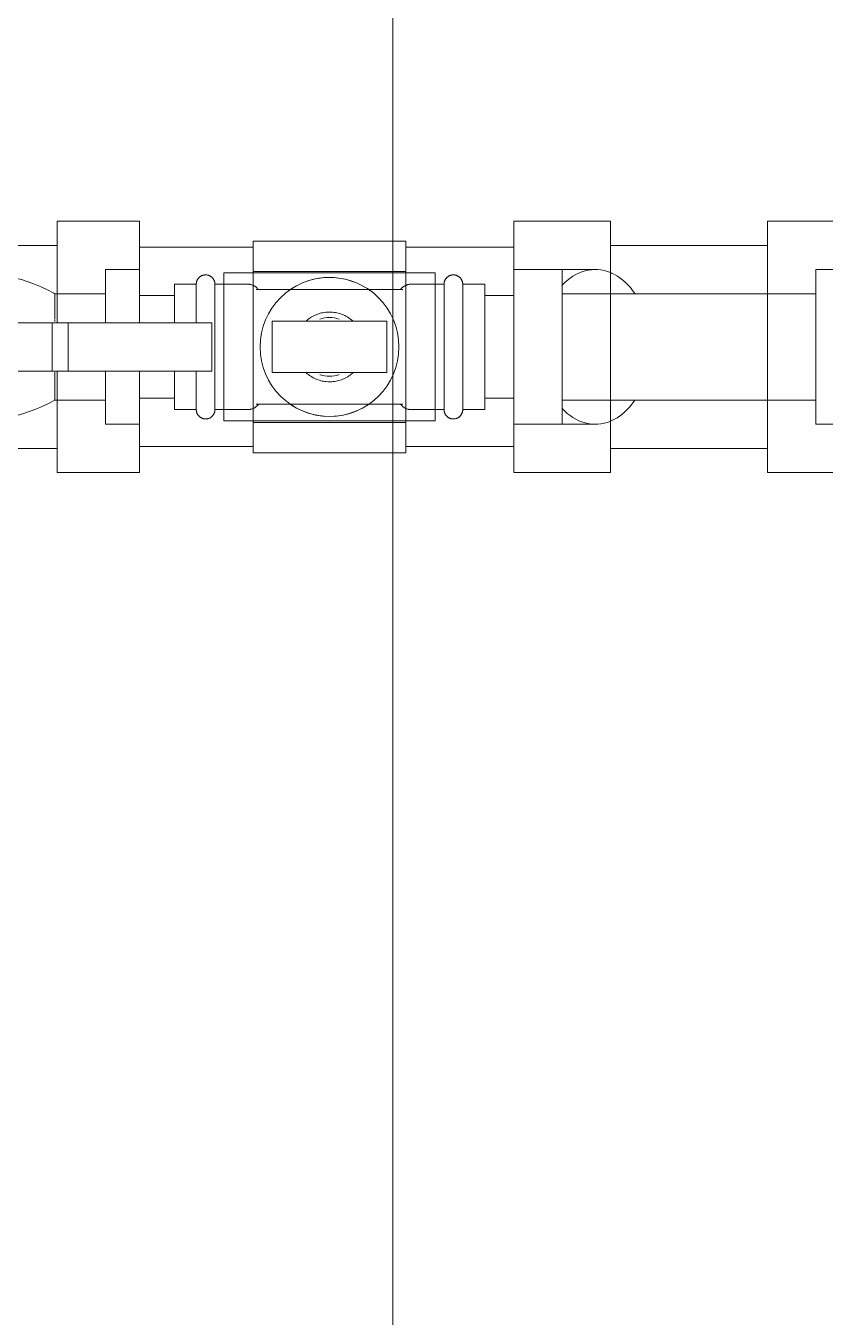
# Model space of a CAD drawing. Header units: inches. Extents: x -3299 to -2250, y -94 to 482.
# Drawn here: x -2448.6 to -2432.06, y 303.28 to 329.98 of the extents above; entities that cross this region are included whole.
import ezdxf

# ---------------------------------------------------------------- set-up
doc = ezdxf.new("R2010")
doc.units = ezdxf.units.IN
doc.header["$MEASUREMENT"] = 0
doc.layers.add('P-PIPE', color=3, linetype='Continuous', lineweight=9)
doc.layers.add('S-GRID', color=1, linetype='Continuous', lineweight=9)

# ---------------------------------------------------------------- blocks, each defined once
blk = doc.blocks.new('Temperature Gauge - 3 1_2_ Stem - 3_4_-1362685-Copy of ROOF LEVEL')
at = {"layer": 'P-PIPE'}
for p, q in [((-2467.187, 253.354), (-2467.187, 254.417)), ((-2464.812, 254.417), (-2467.187, 254.417)), ((-2464.812, 254.417), (-2464.812, 253.354)), ((-2464.812, 253.354), (-2467.187, 253.354))]:
    blk.add_line(p, q, dxfattribs=at)
blk = doc.blocks.new('Ball Valve - 2-6 Inch - 2_-V24-Copy of ROOF LEVEL')
at = {"layer": 'P-PIPE'}
for p, q in [((-2452.546, 324.944), (-2453.246, 324.944)), ((-2446.246, 324.944), (-2446.946, 324.944)), ((-2451.547, 324.444), (-2452.546, 324.444)), ((-2451.496, 324.444), (-2451.547, 324.444)), ((-2447.946, 324.444), (-2447.996, 324.444)), ((-2446.946, 324.444), (-2447.946, 324.444)), ((-2449.746, 323.644), (-2449.746, 323.844)), ((-2449.746, 323.844), (-2448.048, 323.844)), ((-2448.048, 323.844), (-2447.718, 323.844)), ((-2448.048, 322.844), (-2448.048, 323.844)), ((-2447.718, 323.844), (-2444.746, 323.844)), ((-2447.718, 322.844), (-2447.718, 323.844)), ((-2444.746, 323.844), (-2444.746, 322.844)), ((-2449.746, 322.844), (-2449.746, 323.044)), ((-2448.048, 322.844), (-2449.746, 322.844)), ((-2447.718, 322.844), (-2448.048, 322.844)), ((-2444.746, 322.844), (-2447.718, 322.844)), ((-2452.546, 322.244), (-2451.547, 322.244)), ((-2451.547, 322.244), (-2451.496, 322.244)), ((-2447.996, 322.244), (-2447.946, 322.244)), ((-2447.946, 322.244), (-2446.946, 322.244)), ((-2453.246, 321.744), (-2452.546, 321.744)), ((-2446.946, 321.744), (-2446.246, 321.744))]:
    blk.add_line(p, q, dxfattribs=at)
at = {"layer": 'P-PIPE', "flags": 128}
for points in [[(-2451.496, 324.444), (-2451.368, 324.512), (-2451.237, 324.574), (-2451.104, 324.631), (-2450.968, 324.683), (-2450.831, 324.729), (-2450.691, 324.769), (-2450.551, 324.804), (-2450.409, 324.834), (-2450.266, 324.857), (-2450.122, 324.875), (-2449.977, 324.887), (-2449.832, 324.894), (-2449.688, 324.894), (-2449.543, 324.889), (-2449.398, 324.878), (-2449.254, 324.861), (-2449.111, 324.839), (-2448.969, 324.81), (-2448.828, 324.776), (-2448.694, 324.739)], [(-2448.688, 324.737), (-2448.55, 324.692), (-2448.414, 324.641), (-2448.281, 324.585), (-2448.149, 324.524), (-2448.02, 324.458), (-2447.996, 324.444)], [(-2450.804, 321.952), (-2450.942, 321.997), (-2451.078, 322.047), (-2451.212, 322.103), (-2451.343, 322.165), (-2451.472, 322.231), (-2451.496, 322.244)], [(-2447.996, 322.244), (-2448.125, 322.177), (-2448.256, 322.115), (-2448.389, 322.058), (-2448.524, 322.006), (-2448.662, 321.96), (-2448.801, 321.919), (-2448.942, 321.884), (-2449.084, 321.855), (-2449.227, 321.831), (-2449.371, 321.813), (-2449.515, 321.801), (-2449.66, 321.795), (-2449.805, 321.794), (-2449.95, 321.8), (-2450.094, 321.811), (-2450.238, 321.827), (-2450.382, 321.85), (-2450.524, 321.878), (-2450.665, 321.912), (-2450.798, 321.95)]]:
    blk.add_lwpolyline(points, dxfattribs=at)
at = {"layer": 'P-PIPE'}
for radius, start, end in [(0.6, 56.9143, 180), (0.3, 0, 180), (0.2, 0, 180), (0.2, 135, 165), (0.2, 90, 120), (0.2, 15, 75), (0.6, 180, 303.0857), (0.3, 180, 0), (0.2, 180, 0), (0.2, 195, 221.2798), (0.2, 240, 300), (0.2, 318.7202, 345)]:
    blk.add_arc((-2449.746, 323.344), radius, start, end, dxfattribs=at)
for centre, major_axis, start_param, end_param in [((-2453.246, 323.344), (0, 1.6), 0, 3.141593), ((-2453.246, 323.344), (0, 1.6), 5.442981, 6.283185), ((-2452.546, 323.344), (0, 1.6), 0, 3.141593), ((-2446.946, 323.344), (0, 1.6), 0, 1.250727), ((-2446.246, 323.344), (0, 1.6), 5.442981, 6.283185), ((-2446.246, 323.344), (0, 1.6), 0, 1.250727), ((-2451.496, 323.344), (0, 1.1), 0, 0.131935), ((-2451.496, 323.344), (0, 1.1), 0.15014, 1.016064), ((-2447.996, 323.344), (0, 1.1), 0, 0.15014), ((-2447.996, 323.344), (0, 1.1), 0.171337, 1.024162), ((-2451.496, 323.344), (0, 1.1), 1.024162, 1.563766), ((-2447.996, 323.344), (0, 1.1), 1.032851, 1.073761), ((-2451.496, 323.344), (0, 1.1), 1.570796, 2.108741), ((-2451.496, 323.344), (0, 1.1), 2.117431, 2.970253), ((-2447.996, 323.344), (0, 1.1), 2.067832, 2.117431), ((-2447.996, 323.344), (0, 1.1), 2.125528, 2.991453), ((-2446.946, 323.344), (0, 1.6), 1.890866, 3.141593), ((-2446.246, 323.344), (0, 1.6), 1.890866, 3.141593), ((-2453.246, 323.344), (0, 1.6), 3.141593, 3.981797), ((-2451.496, 323.344), (0, 1.1), 2.991453, 3.141593), ((-2447.996, 323.344), (0, 1.1), 3.009655, 3.141593), ((-2446.246, 323.344), (0, 1.6), 3.141593, 3.981797)]:
    blk.add_ellipse(centre, major_axis=major_axis, ratio=0.000002, start_param=start_param, end_param=end_param, dxfattribs=at)
for points, knots in [([(-2449.871, 323.931), (-2449.864, 323.933), (-2449.789, 323.947), (-2449.703, 323.947), (-2449.628, 323.933), (-2449.621, 323.931)], [-0.5667265, -0.5667265, -0.5667265, -0.5667265, -0.5555556, -0.4444444, -0.4332938, -0.4332938, -0.4332938, -0.4332938]), ([(-2450.227, 323.703), (-2450.22, 323.712), (-2450.209, 323.727), (-2450.197, 323.741), (-2450.192, 323.746)], [-0.79646174, -0.79646174, -0.79646174, -0.79646174, -0.77777778, -0.76652508, -0.76652508, -0.76652508, -0.76652508]), ([(-2450.316, 323.531), (-2450.314, 323.537), (-2450.308, 323.555), (-2450.302, 323.572), (-2450.297, 323.583)], [-0.89944063, -0.89944063, -0.89944063, -0.89944063, -0.88888889, -0.87024989, -0.87024989, -0.87024989, -0.87024989]), ([(-2450.29, 323.09), (-2450.293, 323.098), (-2450.3, 323.114), (-2450.307, 323.13), (-2450.31, 323.138)], [-0.13897746, -0.13897746, -0.13897746, -0.13897746, -0.125, -0.11095937, -0.11095937, -0.11095937, -0.11095937]), ([(-2449.951, 322.78), (-2449.959, 322.783), (-2449.974, 322.789), (-2449.988, 322.795), (-2449.994, 322.798)], [-0.38901073, -0.38901073, -0.38901073, -0.38901073, -0.375, -0.36445728, -0.36445728, -0.36445728, -0.36445728]), ([(-2449.498, 322.798), (-2449.504, 322.795), (-2449.518, 322.789), (-2449.532, 322.784), (-2449.54, 322.781)], [-0.63512701, -0.63512701, -0.63512701, -0.63512701, -0.625, -0.61088239, -0.61088239, -0.61088239, -0.61088239])]:
    blk.add_open_spline(points, degree=3, knots=knots, dxfattribs=at)
blk = doc.blocks.new('Y Strainer - 0_25-4 Inch - Threaded - 2_-V28-Copy of ROOF LEVEL')
at = {"layer": 'P-PIPE'}
for p, q in [((-2437.5, 324.944), (-2438.5, 324.944)), ((-2436.816, 324.944), (-2437.5, 324.944)), ((-2431.25, 324.944), (-2432.25, 324.944)), ((-2437.138, 324.444), (-2437.5, 324.444)), ((-2436.5, 324.444), (-2437.134, 324.444)), ((-2433.25, 324.444), (-2436.5, 324.444)), ((-2432.25, 324.444), (-2433.25, 324.444)), ((-2432.75, 324.444), (-2433.173, 324.444)), ((-2437.5, 322.244), (-2437.138, 322.244)), ((-2437.134, 322.244), (-2436.5, 322.244)), ((-2436.5, 322.244), (-2433.25, 322.244)), ((-2433.25, 322.244), (-2432.25, 322.244)), ((-2433.173, 322.244), (-2432.75, 322.244)), ((-2438.5, 321.744), (-2437.5, 321.744)), ((-2437.5, 321.744), (-2436.816, 321.744)), ((-2432.25, 321.744), (-2431.25, 321.744))]:
    blk.add_line(p, q, dxfattribs=at)
for centre, ratio, start_param, end_param in [((-2436.816, 323.344), 0.707108, 5.999672, 6.939138), ((-2438.5, 323.344), 0.000002, 5.442981, 6.283185), ((-2438.5, 323.344), 0.000002, 0, 1.570796), ((-2437.5, 323.344), 0.000002, 0, 1.570796), ((-2436.816, 323.344), 0.707108, 5.933357, 5.999671), ((-2436.816, 323.344), 0.707108, 5.473003, 5.921738), ((-2432.25, 323.344), 0.000002, 0, 1.570796), ((-2431.25, 323.344), 0.000002, 5.442981, 6.283185), ((-2431.25, 323.344), 0.000002, 0, 1.570796), ((-2438.5, 323.344), 0.000002, 1.570796, 3.141593), ((-2437.5, 323.344), 0.000002, 1.570796, 3.141593), ((-2432.25, 323.344), 0.000002, 1.570796, 3.141593), ((-2431.25, 323.344), 0.000002, 1.570796, 3.141593), ((-2438.5, 323.344), 0.000002, 3.141593, 3.981797), ((-2436.816, 323.344), 0.707108, 2.48564, 3.425106), ((-2436.816, 323.344), 0.707108, 3.425107, 3.951775), ((-2431.25, 323.344), 0.000002, 3.926991, 3.981797), ((-2431.25, 323.344), 0.000002, 3.141593, 3.926991)]:
    blk.add_ellipse(centre, major_axis=(0, 1.6), ratio=ratio, start_param=start_param, end_param=end_param, dxfattribs=at)

msp = doc.modelspace()

# ---------------------------------------------------------------- linework, layer by layer
at = {"layer": 'P-PIPE'}
for p, q in [((-2446.246, 325.944), (-2447.946, 325.944)), ((-2436.5, 325.944), (-2438.5, 325.944)), ((-2431.25, 325.944), (-2433.25, 325.944)), ((-2447.946, 325.444), (-2451.547, 325.444)), ((-2443.893, 325.406), (-2446.246, 325.406)), ((-2440.733, 325.531), (-2443.893, 325.531)), ((-2443.893, 325.531), (-2443.893, 321.157)), ((-2440.733, 325.531), (-2440.733, 321.157)), ((-2438.5, 325.406), (-2440.733, 325.406)), ((-2433.25, 325.444), (-2436.5, 325.444)), ((-2440.126, 324.875), (-2444.501, 324.875)), ((-2444.501, 324.875), (-2444.501, 321.813)), ((-2440.733, 324.907), (-2443.893, 324.907)), ((-2440.126, 321.813), (-2440.126, 324.875)), ((-2445.069, 324.641), (-2445.523, 324.641)), ((-2445.523, 324.641), (-2445.523, 323.854)), ((-2445.069, 323.854), (-2445.069, 324.641)), ((-2444.684, 324.653), (-2444.683, 324.645)), ((-2444.683, 324.645), (-2444.683, 324.641)), ((-2444.683, 324.641), (-2444.683, 324.64)), ((-2444.501, 324.641), (-2444.683, 324.641)), ((-2444.683, 323.344), (-2444.683, 324.641)), ((-2444.683, 324.64), (-2444.683, 324.637)), ((-2444.002, 324.641), (-2444.501, 324.641)), ((-2443.106, 324.532), (-2443.829, 324.532)), ((-2441.52, 324.532), (-2443.106, 324.532)), ((-2440.797, 324.532), (-2441.52, 324.532)), ((-2440.126, 324.641), (-2440.624, 324.641)), ((-2439.943, 324.641), (-2440.126, 324.641)), ((-2439.943, 324.641), (-2439.943, 323.344)), ((-2439.558, 324.653), (-2439.557, 324.645)), ((-2439.557, 324.645), (-2439.557, 324.641)), ((-2439.103, 324.641), (-2439.557, 324.641)), ((-2439.557, 324.641), (-2439.557, 324.64)), ((-2439.557, 324.641), (-2439.557, 323.344)), ((-2439.557, 324.64), (-2439.557, 324.637)), ((-2439.103, 323.344), (-2439.103, 324.641)), ((-2445.523, 324.406), (-2446.246, 324.406)), ((-2446.246, 324.379), (-2446.246, 324.406)), ((-2438.5, 324.406), (-2439.103, 324.406)), ((-2438.5, 324.406), (-2438.5, 324.379)), ((-2446.246, 323.878), (-2446.246, 324.022)), ((-2438.5, 324.095), (-2438.5, 323.878)), ((-2444.683, 322.048), (-2444.683, 323.344)), ((-2439.943, 323.344), (-2439.943, 322.048)), ((-2439.557, 323.344), (-2439.557, 322.048)), ((-2439.103, 322.048), (-2439.103, 323.344)), ((-2446.246, 322.666), (-2446.246, 322.81)), ((-2445.523, 322.835), (-2445.523, 322.048)), ((-2445.069, 322.048), (-2445.069, 322.835)), ((-2438.5, 322.81), (-2438.5, 322.593)), ((-2446.246, 322.282), (-2446.246, 322.309)), ((-2446.246, 322.282), (-2445.523, 322.282)), ((-2443.83, 322.157), (-2443.106, 322.157)), ((-2443.106, 322.157), (-2441.521, 322.157)), ((-2441.521, 322.157), (-2440.798, 322.157)), ((-2439.103, 322.282), (-2438.5, 322.282)), ((-2438.5, 322.309), (-2438.5, 322.282)), ((-2445.523, 322.048), (-2445.069, 322.048)), ((-2445.069, 322.049), (-2445.069, 322.052)), ((-2445.069, 322.048), (-2445.069, 322.049)), ((-2445.069, 322.044), (-2445.069, 322.048)), ((-2445.069, 322.036), (-2445.069, 322.044)), ((-2444.683, 322.048), (-2444.501, 322.048)), ((-2444.501, 322.048), (-2444.002, 322.048)), ((-2444.501, 321.813), (-2440.126, 321.813)), ((-2440.624, 322.048), (-2440.126, 322.048)), ((-2440.126, 322.048), (-2439.943, 322.048)), ((-2439.943, 322.049), (-2439.943, 322.052)), ((-2439.943, 322.048), (-2439.943, 322.049)), ((-2439.943, 322.044), (-2439.943, 322.048)), ((-2439.943, 322.036), (-2439.943, 322.044)), ((-2439.557, 322.048), (-2439.103, 322.048)), ((-2443.893, 321.781), (-2440.733, 321.781)), ((-2446.246, 321.283), (-2443.893, 321.283)), ((-2440.733, 321.283), (-2438.5, 321.283)), ((-2451.547, 321.245), (-2447.946, 321.245)), ((-2443.893, 321.157), (-2440.733, 321.157)), ((-2436.5, 321.245), (-2433.25, 321.245)), ((-2447.946, 320.745), (-2446.246, 320.745)), ((-2438.5, 320.745), (-2436.5, 320.745)), ((-2433.25, 320.745), (-2431.25, 320.745))]:
    msp.add_line(p, q, dxfattribs=at)
at = {"layer": 'P-PIPE', "flags": 128}
for points in [[(-2445.069, 324.641), (-2445.069, 324.649), (-2445.069, 324.656), (-2445.068, 324.664), (-2445.067, 324.672), (-2445.066, 324.679), (-2445.064, 324.687), (-2445.062, 324.694), (-2445.06, 324.702), (-2445.057, 324.709), (-2445.054, 324.716), (-2445.051, 324.723), (-2445.048, 324.73), (-2445.044, 324.737), (-2445.04, 324.743), (-2445.036, 324.75), (-2445.031, 324.756), (-2445.026, 324.762), (-2445.022, 324.768), (-2445.016, 324.774), (-2445.011, 324.779), (-2445.005, 324.785), (-2444.999, 324.79), (-2444.993, 324.794), (-2444.987, 324.799), (-2444.981, 324.803), (-2444.974, 324.807), (-2444.967, 324.811), (-2444.96, 324.815), (-2444.953, 324.818), (-2444.946, 324.821), (-2444.939, 324.823), (-2444.932, 324.826), (-2444.924, 324.828), (-2444.917, 324.83), (-2444.909, 324.831), (-2444.902, 324.832), (-2444.894, 324.833), (-2444.886, 324.834), (-2444.878, 324.834), (-2444.871, 324.834), (-2444.863, 324.833), (-2444.855, 324.833), (-2444.848, 324.832), (-2444.84, 324.83), (-2444.833, 324.829), (-2444.825, 324.827), (-2444.818, 324.825), (-2444.81, 324.822), (-2444.803, 324.819), (-2444.796, 324.816), (-2444.789, 324.813), (-2444.782, 324.809), (-2444.776, 324.805), (-2444.769, 324.801), (-2444.763, 324.797), (-2444.757, 324.792), (-2444.751, 324.787), (-2444.745, 324.782), (-2444.739, 324.777), (-2444.734, 324.771), (-2444.729, 324.765), (-2444.724, 324.759), (-2444.72, 324.753), (-2444.715, 324.747), (-2444.711, 324.74), (-2444.707, 324.734), (-2444.704, 324.727), (-2444.7, 324.72), (-2444.697, 324.713), (-2444.695, 324.705), (-2444.692, 324.698), (-2444.69, 324.691), (-2444.688, 324.683), (-2444.687, 324.676), (-2444.685, 324.668), (-2444.684, 324.66), (-2444.684, 324.653)], [(-2439.943, 324.641), (-2439.943, 324.649), (-2439.943, 324.656), (-2439.942, 324.664), (-2439.941, 324.672), (-2439.94, 324.679), (-2439.938, 324.687), (-2439.936, 324.694), (-2439.934, 324.702), (-2439.931, 324.709), (-2439.928, 324.716), (-2439.925, 324.723), (-2439.922, 324.73), (-2439.918, 324.737), (-2439.914, 324.743), (-2439.91, 324.75), (-2439.905, 324.756), (-2439.9, 324.762), (-2439.896, 324.768), (-2439.89, 324.774), (-2439.885, 324.779), (-2439.879, 324.785), (-2439.873, 324.79), (-2439.867, 324.794), (-2439.861, 324.799), (-2439.855, 324.803), (-2439.848, 324.807), (-2439.841, 324.811), (-2439.834, 324.815), (-2439.827, 324.818), (-2439.82, 324.821), (-2439.813, 324.823), (-2439.806, 324.826), (-2439.798, 324.828), (-2439.791, 324.83), (-2439.783, 324.831), (-2439.776, 324.832), (-2439.768, 324.833), (-2439.76, 324.834), (-2439.752, 324.834), (-2439.745, 324.834), (-2439.737, 324.833), (-2439.729, 324.833), (-2439.722, 324.832), (-2439.714, 324.83), (-2439.707, 324.829), (-2439.699, 324.827), (-2439.692, 324.825), (-2439.684, 324.822), (-2439.677, 324.819), (-2439.67, 324.816), (-2439.663, 324.813), (-2439.656, 324.809), (-2439.65, 324.805), (-2439.643, 324.801), (-2439.637, 324.797), (-2439.631, 324.792), (-2439.625, 324.787), (-2439.619, 324.782), (-2439.613, 324.777), (-2439.608, 324.771), (-2439.603, 324.765), (-2439.598, 324.759), (-2439.594, 324.753), (-2439.589, 324.747), (-2439.585, 324.74), (-2439.581, 324.734), (-2439.578, 324.727), (-2439.574, 324.72), (-2439.571, 324.713), (-2439.569, 324.705), (-2439.566, 324.698), (-2439.564, 324.691), (-2439.562, 324.683), (-2439.561, 324.676), (-2439.559, 324.668), (-2439.558, 324.66), (-2439.558, 324.653)], [(-2445.069, 324.635), (-2445.069, 324.639), (-2445.069, 324.641), (-2445.069, 324.641)], [(-2445.069, 324.641), (-2445.069, 324.64), (-2445.069, 324.637)], [(-2445.069, 324.637), (-2445.069, 324.631), (-2445.069, 324.624), (-2445.069, 324.615), (-2445.069, 324.604), (-2445.069, 324.59)], [(-2445.069, 324.6), (-2445.069, 324.612), (-2445.069, 324.622), (-2445.069, 324.63), (-2445.069, 324.635)], [(-2445.069, 324.575), (-2445.069, 324.558), (-2445.069, 324.538), (-2445.069, 324.517), (-2445.069, 324.494), (-2445.069, 324.469), (-2445.069, 324.443), (-2445.069, 324.414), (-2445.069, 324.384)], [(-2444.683, 324.635), (-2444.683, 324.639), (-2444.683, 324.641), (-2444.683, 324.641)], [(-2444.683, 324.637), (-2444.683, 324.631), (-2444.683, 324.624), (-2444.683, 324.615), (-2444.683, 324.604)], [(-2444.683, 324.533), (-2444.683, 324.553), (-2444.683, 324.571), (-2444.683, 324.586), (-2444.683, 324.6), (-2444.683, 324.612), (-2444.683, 324.622), (-2444.683, 324.63), (-2444.683, 324.635)], [(-2444.683, 324.376), (-2444.683, 324.406), (-2444.683, 324.435), (-2444.683, 324.462), (-2444.683, 324.488), (-2444.683, 324.511)], [(-2444.002, 324.641), (-2443.992, 324.641), (-2443.981, 324.64), (-2443.97, 324.639), (-2443.959, 324.637), (-2443.948, 324.635), (-2443.938, 324.633), (-2443.927, 324.63), (-2443.917, 324.627), (-2443.906, 324.623), (-2443.896, 324.619), (-2443.886, 324.615), (-2443.877, 324.61), (-2443.867, 324.605), (-2443.858, 324.599), (-2443.849, 324.593), (-2443.84, 324.587), (-2443.831, 324.58), (-2443.823, 324.573), (-2443.815, 324.566), (-2443.807, 324.558), (-2443.799, 324.55), (-2443.792, 324.542), (-2443.786, 324.533), (-2443.784, 324.532)], [(-2440.842, 324.532), (-2440.836, 324.54), (-2440.829, 324.549), (-2440.821, 324.557), (-2440.814, 324.564), (-2440.806, 324.572), (-2440.797, 324.579), (-2440.789, 324.586), (-2440.78, 324.592), (-2440.771, 324.598), (-2440.762, 324.604), (-2440.752, 324.609), (-2440.742, 324.614), (-2440.732, 324.619), (-2440.722, 324.623), (-2440.712, 324.626), (-2440.702, 324.63), (-2440.691, 324.633), (-2440.68, 324.635), (-2440.67, 324.637), (-2440.659, 324.639), (-2440.648, 324.64), (-2440.637, 324.64), (-2440.626, 324.641), (-2440.624, 324.641)], [(-2439.943, 324.635), (-2439.943, 324.639), (-2439.943, 324.641), (-2439.943, 324.641)], [(-2439.943, 324.641), (-2439.943, 324.64), (-2439.943, 324.637)], [(-2439.943, 324.637), (-2439.943, 324.631), (-2439.943, 324.624), (-2439.943, 324.615), (-2439.943, 324.604), (-2439.943, 324.59), (-2439.943, 324.575), (-2439.943, 324.558), (-2439.943, 324.538), (-2439.943, 324.517), (-2439.943, 324.494), (-2439.943, 324.469), (-2439.943, 324.443), (-2439.943, 324.414), (-2439.943, 324.384)], [(-2439.943, 324.6), (-2439.943, 324.612), (-2439.943, 324.622), (-2439.943, 324.63), (-2439.943, 324.635)], [(-2439.557, 324.635), (-2439.557, 324.639), (-2439.557, 324.641), (-2439.557, 324.641)], [(-2439.557, 324.637), (-2439.557, 324.631), (-2439.557, 324.624), (-2439.557, 324.615), (-2439.557, 324.604)], [(-2439.557, 324.586), (-2439.557, 324.6), (-2439.557, 324.612), (-2439.557, 324.622), (-2439.557, 324.63), (-2439.557, 324.635)], [(-2439.557, 324.376), (-2439.557, 324.406), (-2439.557, 324.435), (-2439.557, 324.462), (-2439.557, 324.488), (-2439.557, 324.511), (-2439.557, 324.533), (-2439.557, 324.553), (-2439.557, 324.571)], [(-2445.069, 324.375), (-2445.069, 324.352), (-2445.069, 324.319), (-2445.069, 324.284), (-2445.069, 324.248), (-2445.069, 324.21), (-2445.069, 324.17), (-2445.069, 324.13)], [(-2444.683, 324.045), (-2444.683, 324.076), (-2444.683, 324.119), (-2444.683, 324.16), (-2444.683, 324.199), (-2444.683, 324.237), (-2444.683, 324.274), (-2444.683, 324.31), (-2444.683, 324.344), (-2444.683, 324.375)], [(-2439.943, 324.375), (-2439.943, 324.352), (-2439.943, 324.319), (-2439.943, 324.284), (-2439.943, 324.248), (-2439.943, 324.21)], [(-2439.557, 324.119), (-2439.557, 324.16), (-2439.557, 324.199), (-2439.557, 324.237), (-2439.557, 324.274), (-2439.557, 324.31), (-2439.557, 324.344), (-2439.557, 324.375)], [(-2445.069, 324.126), (-2445.069, 324.088), (-2445.069, 324.045), (-2445.069, 324.001), (-2445.069, 323.955), (-2445.069, 323.909), (-2445.069, 323.862), (-2445.069, 323.844)], [(-2444.683, 323.344), (-2444.683, 323.396), (-2444.683, 323.448), (-2444.683, 323.5), (-2444.683, 323.551), (-2444.683, 323.602), (-2444.683, 323.652), (-2444.683, 323.703), (-2444.683, 323.752), (-2444.683, 323.801), (-2444.683, 323.849), (-2444.683, 323.897), (-2444.683, 323.943), (-2444.683, 323.989), (-2444.683, 324.033)], [(-2441.832, 323.881), (-2441.854, 323.9), (-2441.877, 323.918), (-2441.9, 323.935), (-2441.924, 323.951), (-2441.948, 323.966), (-2441.974, 323.98), (-2441.999, 323.993), (-2442.025, 324.005), (-2442.052, 324.016), (-2442.079, 324.026), (-2442.107, 324.035), (-2442.134, 324.043), (-2442.163, 324.049), (-2442.191, 324.055), (-2442.219, 324.059), (-2442.248, 324.062), (-2442.277, 324.064), (-2442.306, 324.065), (-2442.334, 324.065), (-2442.363, 324.064), (-2442.392, 324.061), (-2442.421, 324.057), (-2442.449, 324.052), (-2442.477, 324.046), (-2442.505, 324.039), (-2442.533, 324.031), (-2442.56, 324.022), (-2442.587, 324.011), (-2442.613, 324), (-2442.639, 323.987), (-2442.665, 323.974), (-2442.69, 323.959), (-2442.714, 323.944), (-2442.738, 323.927), (-2442.761, 323.91), (-2442.783, 323.891), (-2442.801, 323.876)], [(-2439.943, 324.199), (-2439.943, 324.17), (-2439.943, 324.13), (-2439.943, 324.088), (-2439.943, 324.045), (-2439.943, 324.001), (-2439.943, 323.955), (-2439.943, 323.909), (-2439.943, 323.862), (-2439.943, 323.814), (-2439.943, 323.765), (-2439.943, 323.716), (-2439.943, 323.666), (-2439.943, 323.616), (-2439.943, 323.565), (-2439.943, 323.513), (-2439.943, 323.462), (-2439.943, 323.41), (-2439.943, 323.358), (-2439.943, 323.344)], [(-2439.557, 323.602), (-2439.557, 323.652), (-2439.557, 323.703), (-2439.557, 323.752), (-2439.557, 323.801), (-2439.557, 323.849), (-2439.557, 323.897), (-2439.557, 323.943), (-2439.557, 323.989), (-2439.557, 324.033), (-2439.557, 324.076), (-2439.557, 324.113)], [(-2439.557, 323.344), (-2439.557, 323.396), (-2439.557, 323.448), (-2439.557, 323.5), (-2439.557, 323.551), (-2439.557, 323.597)], [(-2444.683, 322.48), (-2444.683, 322.518), (-2444.683, 322.559), (-2444.683, 322.601), (-2444.683, 322.644), (-2444.683, 322.688), (-2444.683, 322.733), (-2444.683, 322.779), (-2444.683, 322.827), (-2444.683, 322.875), (-2444.683, 322.923), (-2444.683, 322.973), (-2444.683, 323.023), (-2444.683, 323.073), (-2444.683, 323.124), (-2444.683, 323.175), (-2444.683, 323.227), (-2444.683, 323.278), (-2444.683, 323.33), (-2444.683, 323.344)], [(-2439.943, 323.344), (-2439.943, 323.292), (-2439.943, 323.241), (-2439.943, 323.189), (-2439.943, 323.138), (-2439.943, 323.087), (-2439.943, 323.036), (-2439.943, 322.986), (-2439.943, 322.936), (-2439.943, 322.888), (-2439.943, 322.839), (-2439.943, 322.792), (-2439.943, 322.746), (-2439.943, 322.7), (-2439.943, 322.656), (-2439.943, 322.612), (-2439.943, 322.57), (-2439.943, 322.529), (-2439.943, 322.489), (-2439.943, 322.451), (-2439.943, 322.414), (-2439.943, 322.379), (-2439.943, 322.345), (-2439.943, 322.314)], [(-2439.557, 323.073), (-2439.557, 323.124), (-2439.557, 323.175), (-2439.557, 323.227), (-2439.557, 323.278), (-2439.557, 323.33), (-2439.557, 323.344)], [(-2439.557, 322.559), (-2439.557, 322.601), (-2439.557, 322.644), (-2439.557, 322.688), (-2439.557, 322.733), (-2439.557, 322.779), (-2439.557, 322.827), (-2439.557, 322.875), (-2439.557, 322.923), (-2439.557, 322.973), (-2439.557, 323.023), (-2439.557, 323.063)], [(-2445.069, 322.839), (-2445.069, 322.792), (-2445.069, 322.746), (-2445.069, 322.7), (-2445.069, 322.656), (-2445.069, 322.612), (-2445.069, 322.57)], [(-2442.795, 322.807), (-2442.773, 322.789), (-2442.75, 322.771), (-2442.727, 322.754), (-2442.703, 322.738), (-2442.678, 322.723), (-2442.653, 322.708), (-2442.628, 322.695), (-2442.601, 322.683), (-2442.575, 322.672), (-2442.548, 322.662), (-2442.52, 322.654), (-2442.492, 322.646), (-2442.464, 322.639), (-2442.436, 322.634), (-2442.407, 322.629), (-2442.379, 322.626), (-2442.35, 322.624), (-2442.321, 322.623), (-2442.292, 322.624), (-2442.264, 322.625), (-2442.235, 322.628), (-2442.206, 322.631), (-2442.178, 322.636), (-2442.15, 322.642), (-2442.122, 322.649), (-2442.094, 322.658), (-2442.067, 322.667), (-2442.04, 322.677), (-2442.013, 322.689), (-2441.987, 322.701), (-2441.962, 322.715), (-2441.937, 322.729), (-2441.913, 322.745), (-2441.889, 322.761), (-2441.866, 322.779), (-2441.844, 322.797), (-2441.826, 322.813)], [(-2445.069, 322.562), (-2445.069, 322.529), (-2445.069, 322.489), (-2445.069, 322.451), (-2445.069, 322.414), (-2445.069, 322.379), (-2445.069, 322.345), (-2445.069, 322.314)], [(-2444.683, 322.314), (-2444.683, 322.336), (-2444.683, 322.37), (-2444.683, 322.405), (-2444.683, 322.441), (-2444.683, 322.479)], [(-2439.557, 322.314), (-2439.557, 322.336), (-2439.557, 322.37), (-2439.557, 322.405), (-2439.557, 322.441), (-2439.557, 322.479), (-2439.557, 322.518), (-2439.557, 322.549)], [(-2445.069, 322.313), (-2445.069, 322.282), (-2445.069, 322.253), (-2445.069, 322.226), (-2445.069, 322.201), (-2445.069, 322.177), (-2445.069, 322.156), (-2445.069, 322.136), (-2445.069, 322.118), (-2445.069, 322.102), (-2445.069, 322.088), (-2445.069, 322.076), (-2445.069, 322.067), (-2445.069, 322.059), (-2445.069, 322.053)], [(-2445.069, 322.052), (-2445.069, 322.057), (-2445.069, 322.064), (-2445.069, 322.074), (-2445.069, 322.085)], [(-2444.683, 322.052), (-2444.683, 322.057), (-2444.683, 322.064), (-2444.683, 322.074), (-2444.683, 322.085), (-2444.683, 322.098), (-2444.683, 322.114), (-2444.683, 322.131), (-2444.683, 322.15), (-2444.683, 322.171), (-2444.683, 322.194), (-2444.683, 322.219), (-2444.683, 322.246), (-2444.683, 322.274), (-2444.683, 322.304)], [(-2444.683, 322.088), (-2444.683, 322.076), (-2444.683, 322.067), (-2444.683, 322.059), (-2444.683, 322.053)], [(-2443.784, 322.157), (-2443.791, 322.148), (-2443.798, 322.14), (-2443.806, 322.132), (-2443.813, 322.124), (-2443.821, 322.117), (-2443.83, 322.11), (-2443.838, 322.103), (-2443.847, 322.097), (-2443.856, 322.09), (-2443.865, 322.085), (-2443.875, 322.08), (-2443.885, 322.075), (-2443.894, 322.07), (-2443.905, 322.066), (-2443.915, 322.062), (-2443.925, 322.059), (-2443.936, 322.056), (-2443.946, 322.054), (-2443.957, 322.052), (-2443.968, 322.05), (-2443.979, 322.049), (-2443.99, 322.048), (-2444, 322.048), (-2444.002, 322.048)], [(-2440.624, 322.048), (-2440.635, 322.048), (-2440.646, 322.049), (-2440.657, 322.05), (-2440.668, 322.051), (-2440.679, 322.053), (-2440.689, 322.056), (-2440.7, 322.058), (-2440.71, 322.062), (-2440.72, 322.065), (-2440.731, 322.069), (-2440.74, 322.074), (-2440.75, 322.079), (-2440.76, 322.084), (-2440.769, 322.089), (-2440.778, 322.095), (-2440.787, 322.102), (-2440.796, 322.108), (-2440.804, 322.115), (-2440.812, 322.123), (-2440.82, 322.13), (-2440.827, 322.138), (-2440.834, 322.147), (-2440.841, 322.155), (-2440.842, 322.157)], [(-2439.943, 322.313), (-2439.943, 322.282), (-2439.943, 322.253), (-2439.943, 322.226), (-2439.943, 322.201), (-2439.943, 322.177), (-2439.943, 322.162)], [(-2439.943, 322.156), (-2439.943, 322.136), (-2439.943, 322.118), (-2439.943, 322.102), (-2439.943, 322.088), (-2439.943, 322.076), (-2439.943, 322.067), (-2439.943, 322.059), (-2439.943, 322.053)], [(-2439.943, 322.052), (-2439.943, 322.057), (-2439.943, 322.064), (-2439.943, 322.074), (-2439.943, 322.085)], [(-2439.557, 322.052), (-2439.557, 322.057), (-2439.557, 322.064), (-2439.557, 322.074), (-2439.557, 322.085), (-2439.557, 322.098), (-2439.557, 322.114), (-2439.557, 322.131), (-2439.557, 322.15), (-2439.557, 322.171), (-2439.557, 322.194), (-2439.557, 322.219), (-2439.557, 322.246), (-2439.557, 322.274), (-2439.557, 322.304)], [(-2439.557, 322.088), (-2439.557, 322.076), (-2439.557, 322.067), (-2439.557, 322.059), (-2439.557, 322.053)], [(-2445.069, 322.053), (-2445.069, 322.049), (-2445.069, 322.048), (-2445.069, 322.048)], [(-2444.683, 322.048), (-2444.684, 322.04), (-2444.684, 322.032), (-2444.685, 322.025), (-2444.686, 322.017), (-2444.687, 322.009), (-2444.689, 322.002), (-2444.691, 321.994), (-2444.693, 321.987), (-2444.696, 321.98), (-2444.699, 321.973), (-2444.702, 321.966), (-2444.705, 321.959), (-2444.709, 321.952), (-2444.713, 321.945), (-2444.717, 321.939), (-2444.722, 321.933), (-2444.726, 321.926), (-2444.731, 321.921), (-2444.737, 321.915), (-2444.742, 321.909), (-2444.748, 321.904), (-2444.753, 321.899), (-2444.759, 321.894), (-2444.766, 321.89), (-2444.772, 321.885), (-2444.779, 321.881), (-2444.785, 321.878), (-2444.792, 321.874), (-2444.799, 321.871), (-2444.806, 321.868), (-2444.814, 321.865), (-2444.821, 321.863), (-2444.829, 321.861), (-2444.836, 321.859), (-2444.844, 321.858), (-2444.851, 321.856), (-2444.859, 321.856), (-2444.867, 321.855), (-2444.874, 321.855), (-2444.882, 321.855), (-2444.89, 321.855), (-2444.897, 321.856), (-2444.905, 321.857), (-2444.913, 321.858), (-2444.92, 321.86), (-2444.928, 321.862), (-2444.935, 321.864), (-2444.942, 321.866), (-2444.95, 321.869), (-2444.957, 321.872), (-2444.964, 321.876), (-2444.97, 321.879), (-2444.977, 321.883), (-2444.984, 321.887), (-2444.99, 321.892), (-2444.996, 321.896), (-2445.002, 321.901), (-2445.008, 321.906), (-2445.013, 321.912), (-2445.019, 321.917), (-2445.024, 321.923), (-2445.029, 321.929), (-2445.033, 321.935), (-2445.038, 321.942), (-2445.042, 321.948), (-2445.046, 321.955), (-2445.049, 321.962), (-2445.053, 321.969), (-2445.056, 321.976), (-2445.058, 321.983), (-2445.061, 321.99), (-2445.063, 321.998), (-2445.065, 322.005), (-2445.066, 322.013), (-2445.067, 322.021), (-2445.068, 322.028), (-2445.069, 322.036)], [(-2444.683, 322.053), (-2444.683, 322.049), (-2444.683, 322.048), (-2444.683, 322.048)], [(-2444.683, 322.048), (-2444.683, 322.049), (-2444.683, 322.052)], [(-2439.943, 322.053), (-2439.943, 322.049), (-2439.943, 322.048), (-2439.943, 322.048)], [(-2439.557, 322.048), (-2439.558, 322.04), (-2439.558, 322.032), (-2439.559, 322.025), (-2439.56, 322.017), (-2439.561, 322.009), (-2439.563, 322.002), (-2439.565, 321.994), (-2439.567, 321.987), (-2439.57, 321.98), (-2439.573, 321.973), (-2439.576, 321.966), (-2439.579, 321.959), (-2439.583, 321.952), (-2439.587, 321.945), (-2439.591, 321.939), (-2439.596, 321.933), (-2439.6, 321.926), (-2439.605, 321.921), (-2439.611, 321.915), (-2439.616, 321.909), (-2439.622, 321.904), (-2439.627, 321.899), (-2439.633, 321.894), (-2439.64, 321.89), (-2439.646, 321.885), (-2439.653, 321.881), (-2439.659, 321.878), (-2439.666, 321.874), (-2439.673, 321.871), (-2439.68, 321.868), (-2439.688, 321.865), (-2439.695, 321.863), (-2439.703, 321.861), (-2439.71, 321.859), (-2439.718, 321.858), (-2439.725, 321.856), (-2439.733, 321.856), (-2439.741, 321.855), (-2439.748, 321.855), (-2439.756, 321.855), (-2439.764, 321.855), (-2439.771, 321.856), (-2439.779, 321.857), (-2439.787, 321.858), (-2439.794, 321.86), (-2439.802, 321.862), (-2439.809, 321.864), (-2439.816, 321.866), (-2439.824, 321.869), (-2439.831, 321.872), (-2439.838, 321.876), (-2439.844, 321.879), (-2439.851, 321.883), (-2439.858, 321.887), (-2439.864, 321.892), (-2439.87, 321.896), (-2439.876, 321.901), (-2439.882, 321.906), (-2439.887, 321.912), (-2439.893, 321.917), (-2439.898, 321.923), (-2439.903, 321.929), (-2439.907, 321.935), (-2439.912, 321.942), (-2439.916, 321.948), (-2439.92, 321.955), (-2439.923, 321.962), (-2439.927, 321.969), (-2439.93, 321.976), (-2439.932, 321.983), (-2439.935, 321.99), (-2439.937, 321.998), (-2439.939, 322.005), (-2439.94, 322.013), (-2439.941, 322.021), (-2439.942, 322.028), (-2439.943, 322.036)], [(-2439.557, 322.053), (-2439.557, 322.049), (-2439.557, 322.048), (-2439.557, 322.048)], [(-2439.557, 322.048), (-2439.557, 322.049), (-2439.557, 322.052)]]:
    msp.add_lwpolyline(points, dxfattribs=at)
at = {"layer": 'P-PIPE'}
for radius, start, end in [(1.437, 90, 180), (1.437, 90, 125.5647), (1.437, 75, 90), (1.437, 0, 90), (1.437, 54.4353, 75), (0.608, 70.6031, 109.3969), (1.437, 180, 270), (1.437, 270, 0), (0.608, 250.6079, 289.3921), (1.437, 234.437, 270), (1.437, 270, 300), (1.437, 300, 305.563)]:
    msp.add_arc((-2442.313, 323.344), radius, start, end, dxfattribs=at)
for centre, major_axis, ratio, start_param, end_param in [((-2447.946, 323.344), (0, 2.6), 0.000002, 0, 1.376244), ((-2447.946, 323.344), (0, 2.6), 0.000002, 5.663441, 6.283185), ((-2446.246, 323.344), (0, 2.6), 0.000002, 5.63936, 6.283185), ((-2446.246, 323.344), (0, 2.6), 0.000002, 0, 1.376244), ((-2438.5, 323.344), (0, 2.6), 0.000002, 0, 1.570796), ((-2438.5, 323.344), (0, 2.6), 0.000002, 5.63936, 6.283185), ((-2436.5, 323.344), (0, 2.6), 0.000002, 5.663441, 6.283185), ((-2436.5, 323.344), (0, 2.6), 0.000002, 0, 1.570796), ((-2433.25, 323.344), (0, 2.6), 0.000002, 0, 1.570796), ((-2433.25, 323.344), (0, 2.6), 0.000002, 5.663441, 6.283185), ((-2447.946, 323.344), (0, 2.6), 0.000002, 5.151808, 5.663441), ((-2447.946, 323.344), (0, 2.1), 0.000002, 5.265128, 6.283185), ((-2447.946, 323.344), (0, 2.1), 0.000002, 0, 1.329913), ((-2446.246, 323.344), (0, 2.6), 0.000002, 5.472114, 5.63936), ((-2446.246, 323.344), (0, 2.062), 0.000006, 5.611439, 6.283185), ((-2446.246, 323.344), (0, 2.062), 0.000006, 0, 1.325473), ((-2443.893, 323.344), (0, 2.062), 0.000006, 0, 0.726992), ((-2443.893, 323.344), (0, 2.062), 0.000006, 5.556194, 6.283185), ((-2440.733, 323.344), (0, 2.062), 0.000003, 5.556194, 6.283185), ((-2440.733, 323.344), (0, 2.062), 0.000003, 0, 0.726992), ((-2438.5, 323.344), (0, 2.6), 0.000002, 5.472114, 5.63936), ((-2438.5, 323.344), (0, 2.062), 0.000003, 0, 1.570796), ((-2438.5, 323.344), (0, 2.062), 0.000003, 5.611439, 6.283185), ((-2436.5, 323.344), (0, 2.6), 0.000002, 5.152559, 5.663441), ((-2436.5, 323.344), (0, 2.1), 0.000002, 5.266211, 6.283185), ((-2436.5, 323.344), (0, 2.1), 0.000002, 0, 1.570796), ((-2433.25, 323.344), (0, 2.6), 0.000002, 5.235988, 5.663441), ((-2433.25, 323.344), (0, 2.1), 0.000002, 5.759587, 6.283185), ((-2433.25, 323.344), (0, 2.1), 0.000002, 0, 1.570796), ((-2446.246, 323.344), (0, 2.6), 0.000002, 5.381963, 5.46602), ((-2438.5, 323.344), (0, 2.6), 0.000002, 5.381963, 5.46602), ((-2433.25, 323.344), (0, 2.1), 0.000002, 5.266211, 5.759587), ((-2446.246, 323.344), (0, 2.062), 0.000006, 5.255118, 5.611439), ((-2446.246, 323.344), (0, 2.6), 0.000002, 5.136692, 5.381963), ((-2443.893, 323.344), (0, 2.062), 0.000006, 0.726992, 0.843105), ((-2443.893, 323.344), (0, 2.062), 0.000006, 5.382738, 5.556194), ((-2440.733, 323.344), (0, 2.062), 0.000003, 5.381561, 5.556194), ((-2440.733, 323.344), (0, 2.062), 0.000003, 0.726992, 0.843105), ((-2438.5, 323.344), (0, 2.062), 0.000003, 5.255118, 5.611439), ((-2438.5, 323.344), (0, 2.6), 0.000002, 5.136692, 5.381963), ((-2443.893, 323.344), (0, 2.062), 0.000006, 0.843105, 1.570796), ((-2440.733, 323.344), (0, 2.062), 0.000003, 0.843105, 1.570796), ((-2433.25, 323.344), (0, 2.6), 0.000002, 5.152559, 5.235988), ((-2443.893, 323.344), (0, 2.062), 0.000006, 1.570796, 2.298468), ((-2440.733, 323.344), (0, 2.062), 0.000003, 1.570796, 2.298468), ((-2438.5, 323.344), (0, 2.062), 0.000003, 1.570796, 3.141593), ((-2438.5, 323.344), (0, 2.6), 0.000002, 1.570796, 3.141593), ((-2436.5, 323.344), (0, 2.6), 0.000002, 1.570796, 3.141593), ((-2436.5, 323.344), (0, 2.1), 0.000002, 1.570796, 3.141593), ((-2433.25, 323.344), (0, 2.6), 0.000002, 1.570796, 3.141593), ((-2433.25, 323.344), (0, 2.1), 0.000002, 1.570796, 3.141593), ((-2447.946, 323.344), (0, 2.1), 0.000002, 1.811679, 3.141593), ((-2447.946, 323.344), (0, 2.6), 0.000002, 1.765348, 3.141593), ((-2446.246, 323.344), (0, 2.062), 0.000006, 1.816119, 3.141593), ((-2446.246, 323.344), (0, 2.6), 0.000002, 1.765348, 3.141593), ((-2447.946, 323.344), (0, 2.1), 0.000002, 3.141593, 4.158567), ((-2447.946, 323.344), (0, 2.6), 0.000002, 3.806674, 4.272219), ((-2446.246, 323.344), (0, 2.062), 0.000006, 3.926991, 4.16966), ((-2446.246, 323.344), (0, 2.6), 0.000002, 4.042815, 4.288086), ((-2438.5, 323.344), (0, 2.062), 0.000003, 3.813339, 4.16966), ((-2438.5, 323.344), (0, 2.6), 0.000002, 4.042815, 4.288086), ((-2436.5, 323.344), (0, 2.1), 0.000002, 3.665192, 4.158567), ((-2436.5, 323.344), (0, 2.6), 0.000002, 3.806674, 4.272219), ((-2433.25, 323.344), (0, 2.1), 0.000002, 3.141593, 4.158567), ((-2433.25, 323.344), (0, 2.6), 0.000002, 3.926991, 4.272219), ((-2446.246, 323.344), (0, 2.062), 0.000006, 3.813339, 3.926991), ((-2443.893, 323.344), (0, 2.062), 0.000006, 3.868606, 4.043224), ((-2443.893, 323.344), (0, 2.062), 0.000006, 2.298468, 2.414579), ((-2440.733, 323.344), (0, 2.062), 0.000003, 3.868606, 4.042034), ((-2440.733, 323.344), (0, 2.062), 0.000003, 2.298468, 2.414579), ((-2446.246, 323.344), (0, 2.062), 0.000006, 3.141593, 3.813339), ((-2446.246, 323.344), (0, 2.6), 0.000002, 3.785418, 4.042815), ((-2443.893, 323.344), (0, 2.062), 0.000006, 2.414579, 3.141593), ((-2443.893, 323.344), (0, 2.062), 0.000006, 3.141593, 3.868606), ((-2440.733, 323.344), (0, 2.062), 0.000003, 3.141593, 3.868606), ((-2440.733, 323.344), (0, 2.062), 0.000003, 2.414579, 3.141593), ((-2438.5, 323.344), (0, 2.062), 0.000003, 3.141593, 3.813339), ((-2438.5, 323.344), (0, 2.6), 0.000002, 3.785418, 4.042815), ((-2447.946, 323.344), (0, 2.6), 0.000002, 3.761337, 3.802171), ((-2436.5, 323.344), (0, 2.1), 0.000002, 3.403392, 3.665191), ((-2436.5, 323.344), (0, 2.1), 0.000002, 3.141593, 3.403392), ((-2436.5, 323.344), (0, 2.6), 0.000002, 3.761337, 3.802171), ((-2433.25, 323.344), (0, 2.6), 0.000002, 3.806674, 3.926991), ((-2433.25, 323.344), (0, 2.6), 0.000002, 3.761337, 3.802172), ((-2447.946, 323.344), (0, 2.6), 0.000002, 3.141593, 3.761337), ((-2446.246, 323.344), (0, 2.6), 0.000002, 3.141593, 3.785418), ((-2438.5, 323.344), (0, 2.6), 0.000002, 3.141593, 3.785418), ((-2436.5, 323.344), (0, 2.6), 0.000002, 3.141593, 3.761337), ((-2433.25, 323.344), (0, 2.6), 0.000002, 3.141593, 3.761337)]:
    msp.add_ellipse(centre, major_axis=major_axis, ratio=ratio, start_param=start_param, end_param=end_param, dxfattribs=at)
at = {"layer": 'S-GRID'}
msp.add_line((-2441, 469.687), (-2441, -82.206), dxfattribs=at)

# ---------------------------------------------------------------- block references
at = {"layer": 'P-PIPE'}
for name, p in [('Y Strainer - 0_25-4 Inch - Threaded - 2_-V28-Copy of ROOF LEVEL', (0, 0)), ('Ball Valve - 2-6 Inch - 2_-V24-Copy of ROOF LEVEL', (0, 0)), ('Temperature Gauge - 3 1_2_ Stem - 3_4_-1362685-Copy of ROOF LEVEL', (23.687, 69.459))]:
    msp.add_blockref(name, p, dxfattribs=at)

doc.saveas('drawing.dxf')
